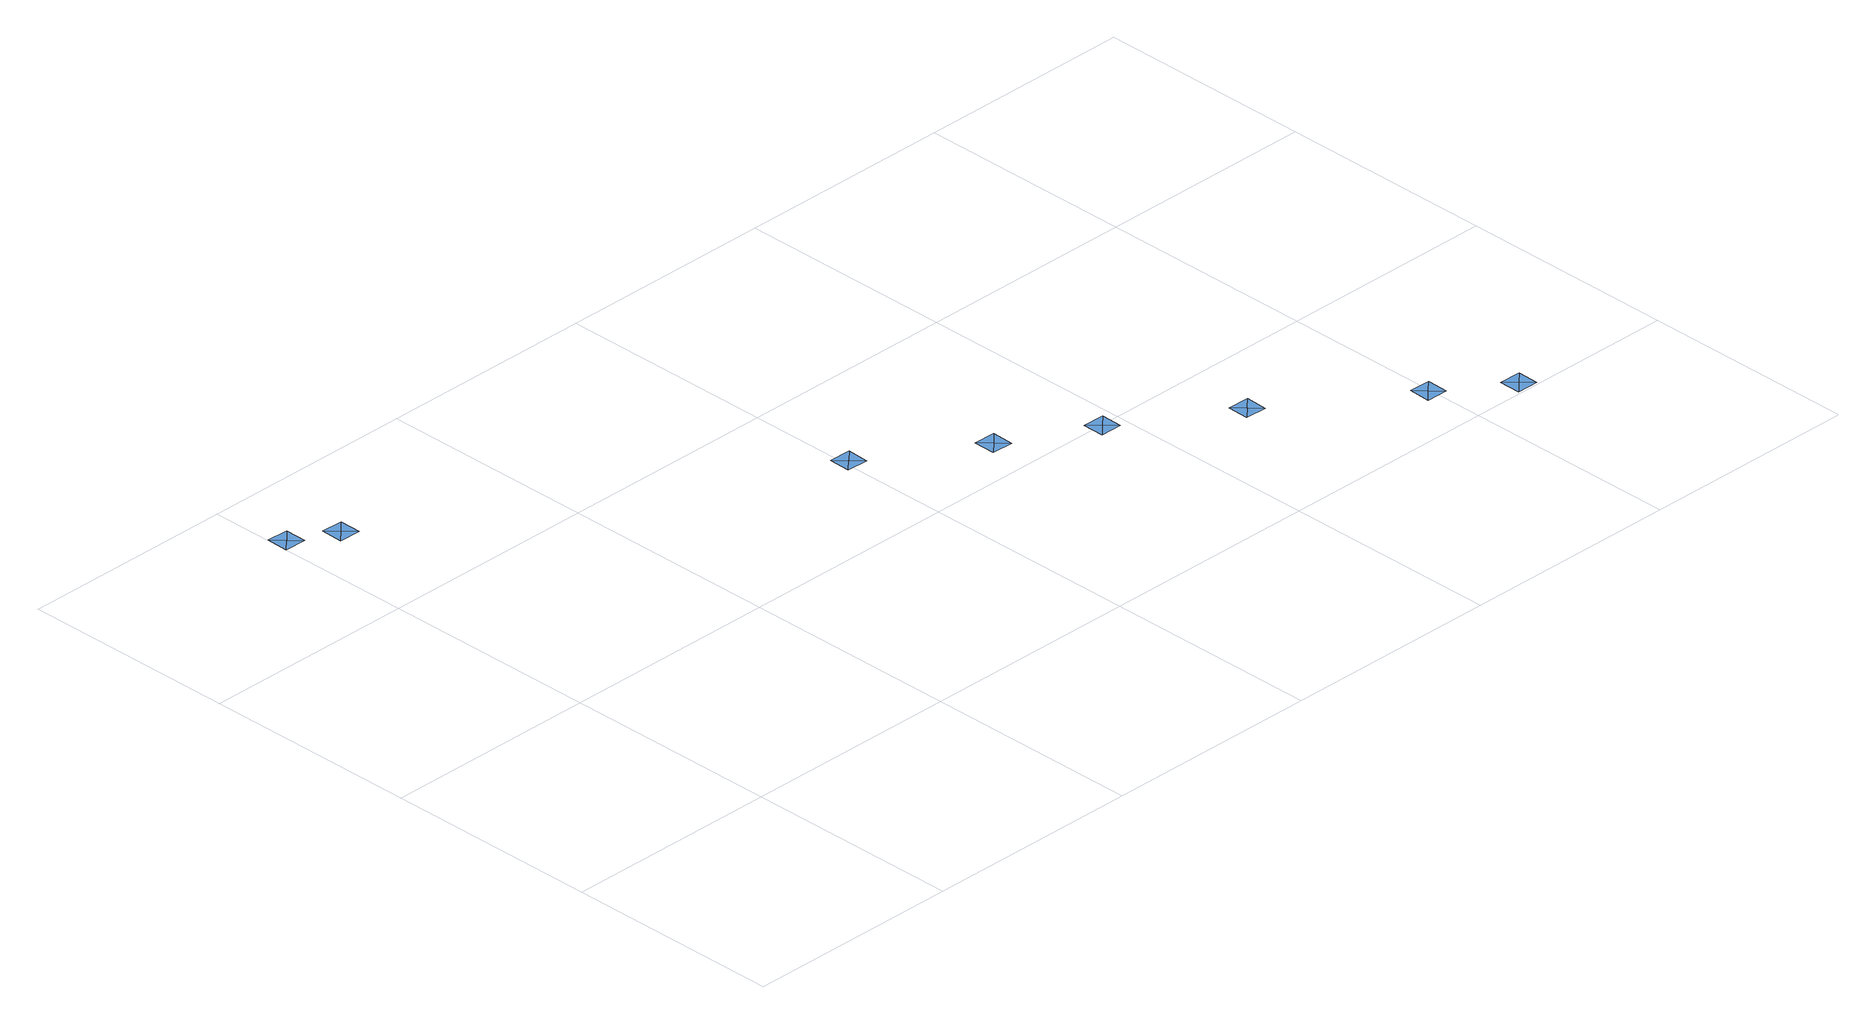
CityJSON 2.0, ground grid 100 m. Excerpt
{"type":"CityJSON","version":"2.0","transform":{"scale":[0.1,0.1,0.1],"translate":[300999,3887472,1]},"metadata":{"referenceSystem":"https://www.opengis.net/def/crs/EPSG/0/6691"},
"CityObjects":{
"waterbody1":{"type":"WaterBody","attributes":{"name":"静岡県第4次地震被害想定（元禄型関東地震）","種類":"3","津波浸水想定.浸水ランクフィールド":"Tsunami_rank.xml","津波浸水想定.浸水ランク":"1","class":"1140"},"geometry":[{"type":"MultiSurface","lod":"1","boundaries":[[[0,1,2]],[[3,0,2]],[[3,2,4]],[[2,1,4]]]}]},
"waterbody2":{"type":"WaterBody","attributes":{"name":"静岡県第4次地震被害想定（元禄型関東地震）","種類":"3","津波浸水想定.浸水ランクフィールド":"Tsunami_rank.xml","津波浸水想定.浸水ランク":"1","class":"1140"},"geometry":[{"type":"MultiSurface","lod":"1","boundaries":[[[5,6,7]],[[8,5,7]],[[6,9,7]],[[9,8,7]]]}]},
"waterbody3":{"type":"WaterBody","attributes":{"name":"静岡県第4次地震被害想定（元禄型関東地震）","種類":"3","津波浸水想定.浸水ランクフィールド":"Tsunami_rank.xml","津波浸水想定.浸水ランク":"1","class":"1140"},"geometry":[{"type":"MultiSurface","lod":"1","boundaries":[[[10,11,12]],[[13,11,10]],[[14,13,10]],[[10,12,14]]]}]},
"waterbody4":{"type":"WaterBody","attributes":{"name":"静岡県第4次地震被害想定（元禄型関東地震）","種類":"3","津波浸水想定.浸水ランクフィールド":"Tsunami_rank.xml","津波浸水想定.浸水ランク":"1","class":"1140"},"geometry":[{"type":"MultiSurface","lod":"1","boundaries":[[[15,16,17]],[[15,17,18]],[[15,18,19]],[[15,19,16]]]}]},
"waterbody5":{"type":"WaterBody","attributes":{"name":"静岡県第4次地震被害想定（元禄型関東地震）","種類":"3","津波浸水想定.浸水ランクフィールド":"Tsunami_rank.xml","津波浸水想定.浸水ランク":"1","class":"1140"},"geometry":[{"type":"MultiSurface","lod":"1","boundaries":[[[20,21,22]],[[20,22,23]],[[20,24,21]],[[20,23,24]]]}]},
"waterbody6":{"type":"WaterBody","attributes":{"name":"静岡県第4次地震被害想定（元禄型関東地震）","種類":"3","津波浸水想定.浸水ランクフィールド":"Tsunami_rank.xml","津波浸水想定.浸水ランク":"1","class":"1140"},"geometry":[{"type":"MultiSurface","lod":"1","boundaries":[[[25,26,27]],[[28,25,29]],[[25,28,26]],[[29,25,27]]]}]},
"waterbody7":{"type":"WaterBody","attributes":{"name":"静岡県第4次地震被害想定（元禄型関東地震）","種類":"3","津波浸水想定.浸水ランクフィールド":"Tsunami_rank.xml","津波浸水想定.浸水ランク":"1","class":"1140"},"geometry":[{"type":"MultiSurface","lod":"1","boundaries":[[[30,31,32]],[[31,30,33]],[[32,34,30]],[[33,30,34]]]}]},
"waterbody8":{"type":"WaterBody","attributes":{"name":"静岡県第4次地震被害想定（元禄型関東地震）","種類":"3","津波浸水想定.浸水ランクフィールド":"Tsunami_rank.xml","津波浸水想定.浸水ランク":"1","class":"1140"},"geometry":[{"type":"MultiSurface","lod":"1","boundaries":[[[35,36,37]],[[36,38,37]],[[35,37,39]],[[38,39,37]]]}]}
},
"vertices":[
[105,2717,10],[5,2720,10],[54,2668,10],[102,2617,10],[2,2620,10],
[200,2515,10],[300,2512,10],[251,2563,10],[202,2615,10],[302,2612,10],
[2026,1518,10],[2077,1567,10],[1977,1570,10],[2074,1467,10],[1974,1470,10],
[2518,1206,10],[2569,1255,10],[2469,1257,10],[2467,1157,10],[2567,1155,10],
[2913,996,9],[2864,1047,9],[2862,947,9],[2962,945,9],[2964,1045,9],
[3405,683,9],[3454,632,9],[3457,732,9],[3354,635,9],[3357,735,9],
[3995,268,10],[4044,217,10],[4046,317,10],[3944,219,10],[3947,319,10],
[4241,112,9],[4239,12,9],[4290,61,9],[4339,10,9],[4341,110,9]
]}
